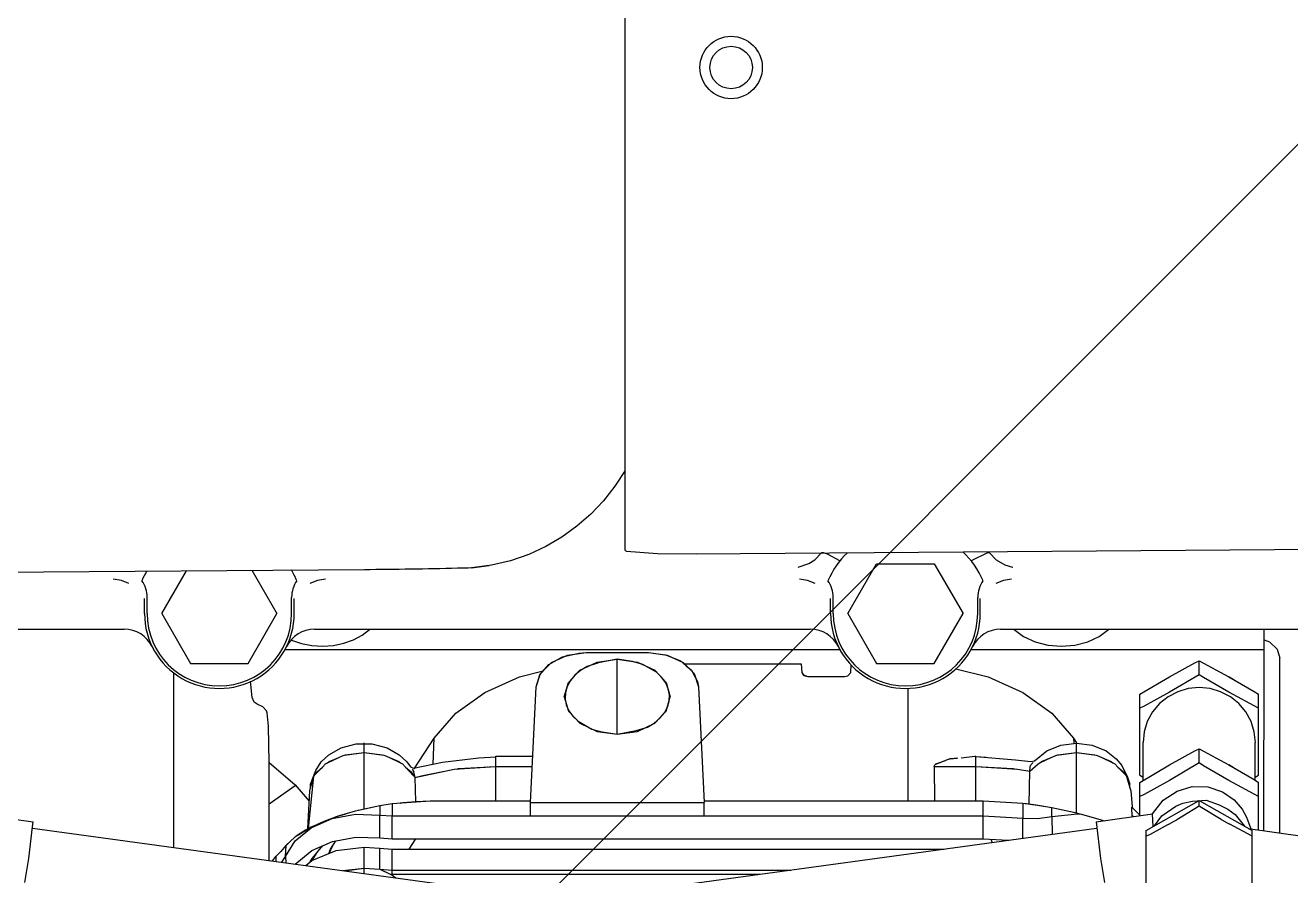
# Model space of a CAD drawing. Header units: millimetres. Extents: x 1084702 to 1166801, y 36632 to 124519.
# Drawn here: x 1102596.1 to 1102798.9, y 47502.8 to 47639.1 of the extents above; entities that cross this region are included whole.
import ezdxf

# ---------------------------------------------------------------- set-up
doc = ezdxf.new("R2010")
doc.units = ezdxf.units.MM
doc.header["$LTSCALE"] = 250
doc.layers.get('0').update_dxf_attribs({"color": 255})
doc.layers.add('%posline', color=240, linetype='Continuous')
doc.layers.add('%symbol', color=1, linetype='Continuous')
doc.styles.add('ROMANS', font='ROMANS.shx', dxfattribs={"height": 100})
doc.dimstyles.new('dott', dxfattribs={"dimscale": 100, "dimtxt": 150, "dimasz": 0.01, "dimexe": 0.5, "dimexo": 1, "dimgap": 1, "dimtad": 1, "dimdsep": 46, "dimtxsty": 'ROMANS', "dimcen": 1.5, "dimclrd": 1, "dimclre": 1, "dimclrt": 2, "dimazin": 2, "dimtfac": 1, "dimtmove": 2, "dimatfit": 3, "dimldrblk": 'DOT', "dimfxl": 1, "dimtvp": 100, "dimtolj": 1, "dimarcsym": 0})

# ---------------------------------------------------------------- blocks, each defined once
blk = doc.blocks.new('_Dot')
at = {"color": 0, "linetype": 'ByBlock', "lineweight": -2}
blk.add_line((-0.5, 0), (-1, 0), dxfattribs=at)
at = {"color": 0, "linetype": 'ByBlock', "const_width": 0.5}
blk.add_lwpolyline([(-0.25, 0, 1), (0.25, 0, 1)], format="xyb", close=True, dxfattribs=at)
blk = doc.blocks.new('GENERATOR-CENTER')
for p, q in [((-2125.56, -267.91), (-2125.56, 267.9)), ((-2125.56, -264.6), (-2127.19, -267.1)), ((-2127.19, -267.1), (-2129.02, -269.43)), ((-2127.07, -266.95), (-2127.14, -267.04)), ((-2129.02, -269.43), (-2131.05, -271.58)), ((-2125.56, -275.9), (-2125.56, -267.91)), ((-2131.05, -271.58), (-2133.28, -273.53)), ((-2133.28, -273.53), (-2135.68, -275.27)), ((-2135.68, -275.27), (-2138.26, -276.79)), ((-2125.56, -277.42), (-2125.56, -275.9)), ((-2138.26, -276.79), (-2141.01, -278.06)), ((-2125.56, -277.42), (-2125.34, -277.53)), ((-2125.34, -277.53), (-2120.39, -277.88)), ((-2120.39, -277.88), (-2114.19, -277.94)), ((-2114.19, -277.94), (-1945.65, -276.72)), ((-2095.15, -278.92), (-2094.06, -277.79)), ((-2093.74, -277.77), (-2094.06, -277.79)), ((-2093.11, -278), (-2093.74, -277.77)), ((-2067.47, -277.77), (-2070.07, -279.09)), ((-2067.15, -277.79), (-2067.47, -277.77)), ((-2067.15, -277.79), (-2066.07, -278.92)), ((-2146.97, -279.78), (-2150.16, -280.17)), ((-2150.16, -280.17), (-2147.36, -279.84)), ((-2143.91, -279.06), (-2146.97, -279.78)), ((-2141.01, -278.06), (-2143.91, -279.06)), ((-2141.14, -278.11), (-2141.2, -278.13)), ((-2097.8, -280.11), (-2096.13, -279.52)), ((-2096.13, -279.52), (-2095.15, -278.92)), ((-2091.15, -279.09), (-2093.11, -278)), ((-2089.85, -287.53), (-2085.23, -279.53)), ((-2085.23, -279.53), (-2075.99, -279.53)), ((-2075.99, -279.53), (-2071.37, -287.53)), ((-2066.07, -278.92), (-2064.69, -279.7)), ((-2064.69, -279.7), (-2063.47, -280.07)), ((-2340.27, -281.7), (-2167.36, -280.45)), ((-2199.85, -287.53), (-2195.88, -280.65)), ((-2185.38, -280.58), (-2181.37, -287.53)), ((-2063.47, -280.07), (-2063.42, -280.11)), ((-2206.31, -282.2), (-2207.61, -282.03)), ((-2205.11, -282.7), (-2206.31, -282.2)), ((-2174.9, -282.2), (-2176.11, -282.7)), ((-2173.61, -282.03), (-2174.9, -282.2)), ((-2096.31, -282.2), (-2097.61, -282.03)), ((-2095.11, -282.7), (-2096.31, -282.2)), ((-2064.9, -282.2), (-2066.11, -282.7)), ((-2063.61, -282.03), (-2064.9, -282.2)), ((-2202.61, -287.53), (-2202.61, -285.11)), ((-2202.19, -287.53), (-2202.19, -284.93)), ((-2179.03, -287.53), (-2179.03, -284.93)), ((-2178.61, -287.53), (-2178.61, -285.11)), ((-2092.61, -287.53), (-2092.61, -285.11)), ((-2092.19, -287.53), (-2092.19, -284.93)), ((-2069.03, -287.53), (-2069.03, -284.93)), ((-2068.61, -287.53), (-2068.61, -285.11)), ((-2199.85, -287.53), (-2195.23, -295.53)), ((-2185.99, -295.53), (-2181.37, -287.53)), ((-2089.85, -287.53), (-2085.23, -295.53)), ((-2075.99, -295.53), (-2071.37, -287.53)), ((-2255.61, -290.03), (-2205.86, -290.03)), ((-2175.35, -290.03), (-2095.86, -290.03)), ((-2167.71, -290.99), (-2166.54, -290.09)), ((-2065.35, -290.03), (-1995.86, -290.03)), ((-2063.18, -290.08), (-2061.67, -291.2)), ((-2049.55, -291.2), (-2048.04, -290.09)), ((-2023.11, -293.28), (-2023.11, -290.03)), ((-2179.02, -291.78), (-2177.46, -292.31)), ((-2170.65, -292.29), (-2169.1, -291.74)), ((-2169.1, -291.74), (-2167.71, -290.99)), ((-2061.67, -291.2), (-2059.84, -292.04)), ((-2059.84, -292.04), (-2057.78, -292.57)), ((-2053.44, -292.57), (-2051.38, -292.04)), ((-2051.38, -292.04), (-2049.55, -291.2)), ((-2023.11, -291.71), (-2022.23, -292.07)), ((-2022.23, -292.07), (-2021.03, -293.25)), ((-2180.11, -293.28), (-2091.1, -293.28)), ((-2177.46, -292.31), (-2175.78, -292.64)), ((-2175.78, -292.64), (-2174.05, -292.75)), ((-2174.05, -292.75), (-2172.32, -292.63)), ((-2172.32, -292.63), (-2170.65, -292.29)), ((-2135.6, -294.46), (-2132.97, -293.85)), ((-2134.81, -294.2), (-2131.81, -293.79)), ((-2132.97, -293.85), (-2131.81, -293.79)), ((-2131.81, -293.79), (-2121.81, -293.79)), ((-2131.81, -293.79), (-2121.81, -293.79)), ((-2121.81, -293.79), (-2119.07, -294.13)), ((-2121.81, -293.79), (-2118.81, -294.2)), ((-2119.07, -294.13), (-2118.12, -294.52)), ((-2070.11, -293.28), (-2023.11, -293.28)), ((-2057.78, -292.57), (-2055.61, -292.75)), ((-2055.61, -292.75), (-2053.44, -292.57)), ((-2023.17, -322.31), (-2023.11, -293.28)), ((-2021.03, -293.25), (-2020.61, -294.68)), ((-2195.23, -295.53), (-2185.99, -295.53)), ((-2139.23, -297.33), (-2137.77, -295.67)), ((-2139.12, -297.15), (-2137.37, -295.38)), ((-2137.77, -295.67), (-2135.6, -294.46)), ((-2137.37, -295.38), (-2134.81, -294.2)), ((-2132.82, -296.61), (-2130.06, -295.31)), ((-2131.62, -296.01), (-2132.71, -296.65)), ((-2131.81, -296.13), (-2131.81, -296.1)), ((-2131.81, -296.13), (-2131.81, -296.1)), ((-2129.84, -295.43), (-2131.62, -296.01)), ((-2130.06, -295.31), (-2126.81, -294.85)), ((-2126.81, -294.85), (-2129.84, -295.43)), ((-2126.81, -306.87), (-2126.81, -294.85)), ((-2126.81, -306.87), (-2126.81, -294.85)), ((-2126.81, -294.85), (-2123.56, -295.31)), ((-2124.37, -295.23), (-2126.81, -294.85)), ((-2122.73, -295.68), (-2124.37, -295.23)), ((-2123.56, -295.31), (-2120.8, -296.61)), ((-2120.54, -296.93), (-2122.73, -295.68)), ((-2121.81, -296.13), (-2121.81, -296.05)), ((-2121.81, -296.13), (-2121.81, -296.05)), ((-2118.81, -294.2), (-2116.25, -295.38)), ((-2118.12, -294.52), (-2116.68, -295.1)), ((-2116.68, -295.1), (-2115.75, -295.88)), ((-2116.25, -295.38), (-2114.5, -297.15)), ((-2116.05, -295.57), (-2097.31, -295.57)), ((-2115.75, -295.88), (-2114.89, -296.6)), ((-2097.31, -295.57), (-2097.24, -296.96)), ((-2097.31, -295.57), (-2097.24, -296.96)), ((-2089.38, -296.96), (-2089.32, -295.72)), ((-2085.23, -295.53), (-2075.99, -295.53)), ((-2038.27, -297.64), (-2034.21, -295.41)), ((-2034.21, -295.41), (-2033.52, -295.09)), ((-2033.52, -297.32), (-2033.52, -295.09)), ((-2033.52, -295.09), (-2028.77, -297.64)), ((-2020.61, -322.68), (-2020.61, -294.68)), ((-2197.89, -325.02), (-2197.89, -297.04)), ((-2148.05, -300.17), (-2142.47, -297.66)), ((-2142.47, -297.66), (-2138.7, -296.72)), ((-2139.81, -299.25), (-2139.12, -297.15)), ((-2139.81, -299.25), (-2139.23, -297.33)), ((-2134.66, -298.56), (-2132.82, -296.61)), ((-2133.62, -297.41), (-2134.34, -298.26)), ((-2132.71, -296.65), (-2133.62, -297.41)), ((-2120.8, -296.61), (-2118.96, -298.56)), ((-2119.7, -297.73), (-2120.54, -296.93)), ((-2119.05, -298.61), (-2119.7, -297.73)), ((-2114.89, -296.6), (-2114.31, -297.71)), ((-2114.5, -297.15), (-2113.81, -299.25)), ((-2114.31, -297.71), (-2113.94, -298.43)), ((-2097.24, -296.96), (-2096.93, -297.43)), ((-2097.24, -296.96), (-2097.08, -297.31)), ((-2097.08, -297.31), (-2096.24, -297.62)), ((-2096.93, -297.43), (-2096.24, -297.62)), ((-2096.24, -297.62), (-2090.38, -297.62)), ((-2090.38, -297.62), (-2089.87, -297.53)), ((-2089.87, -297.53), (-2089.38, -296.96)), ((-2072.56, -296.36), (-2067.35, -297.66)), ((-2067.35, -297.66), (-2061.77, -300.18)), ((-2043.02, -300.46), (-2038.27, -297.64)), ((-2033.52, -297.32), (-2038.27, -300.13)), ((-2032.83, -297.77), (-2033.52, -297.32)), ((-2028.77, -300.13), (-2032.83, -297.77)), ((-2028.77, -297.64), (-2024.71, -300)), ((-2027.93, -298.17), (-2028.77, -297.64)), ((-2185.34, -300.99), (-2185.61, -298.35)), ((-2152.69, -303.51), (-2148.05, -300.17)), ((-2140.72, -317.83), (-2139.81, -299.25)), ((-2135.31, -300.86), (-2134.66, -298.56)), ((-2135.13, -300.17), (-2135.18, -301.17)), ((-2134.85, -299.19), (-2135.13, -300.17)), ((-2134.34, -298.26), (-2134.85, -299.19)), ((-2118.63, -299.57), (-2119.05, -298.61)), ((-2118.96, -298.56), (-2118.31, -300.86)), ((-2118.44, -300.55), (-2118.63, -299.57)), ((-2113.94, -298.43), (-2113.81, -299.25)), ((-2113.81, -299.25), (-2112.89, -317.83)), ((-2113.81, -299.25), (-2112.89, -317.83)), ((-2080.16, -317.56), (-2080.16, -299.47)), ((-2080.16, -317.56), (-2080.16, -299.47)), ((-2061.77, -300.18), (-2057.13, -303.51)), ((-2038.27, -300.14), (-2042.33, -302.36)), ((-2036.96, -300.05), (-2038.52, -300.86)), ((-2035.28, -299.55), (-2036.96, -300.05)), ((-2033.52, -299.38), (-2035.28, -299.55)), ((-2031.76, -299.55), (-2033.52, -299.38)), ((-2030.08, -300.05), (-2031.76, -299.55)), ((-2028.52, -300.86), (-2030.08, -300.05)), ((-2024.02, -302.68), (-2028.77, -300.14)), ((-2024.71, -300), (-2024.02, -300.46)), ((-2185.01, -301.72), (-2185.34, -300.99)), ((-2184.55, -302.07), (-2185.01, -301.72)), ((-2183.64, -302.49), (-2184.55, -302.07)), ((-2135.31, -300.86), (-2134.66, -303.16)), ((-2135.18, -301.17), (-2134.99, -302.16)), ((-2134.99, -302.16), (-2134.56, -303.11)), ((-2118.96, -303.16), (-2118.31, -300.86)), ((-2118.77, -302.53), (-2118.48, -301.55)), ((-2118.48, -301.55), (-2118.44, -300.55)), ((-2043.02, -302.68), (-2043.02, -300.46)), ((-2039.88, -301.96), (-2041, -303.29)), ((-2038.52, -300.86), (-2039.88, -301.96)), ((-2027.16, -301.96), (-2028.52, -300.86)), ((-2026.04, -303.29), (-2027.16, -301.96)), ((-2024.02, -302.68), (-2024.02, -300.46)), ((-2183.05, -303.13), (-2183.64, -302.49)), ((-2182.94, -303.43), (-2183.05, -303.13)), ((-2182.72, -305.58), (-2182.94, -303.43)), ((-2156.15, -307.5), (-2152.69, -303.51)), ((-2134.66, -303.16), (-2132.82, -305.11)), ((-2134.56, -303.11), (-2133.92, -303.99)), ((-2133.92, -303.99), (-2133.08, -304.79)), ((-2120.8, -305.11), (-2118.96, -303.16)), ((-2120, -304.31), (-2119.27, -303.46)), ((-2119.27, -303.46), (-2118.77, -302.53)), ((-2057.13, -303.51), (-2053.67, -307.5)), ((-2042.33, -302.36), (-2043.02, -302.68)), ((-2043.02, -308.18), (-2043.02, -302.68)), ((-2041, -303.29), (-2041.84, -304.81)), ((-2025.21, -304.81), (-2026.04, -303.29)), ((-2024.02, -308.18), (-2024.02, -302.68)), ((-2182.61, -311.4), (-2182.72, -305.58)), ((-2133.08, -304.79), (-2130.89, -306.04)), ((-2132.82, -305.11), (-2130.06, -306.41)), ((-2130.89, -306.04), (-2129.25, -306.49)), ((-2126.81, -306.87), (-2123.78, -306.29)), ((-2123.78, -306.29), (-2121.99, -305.71)), ((-2123.56, -306.41), (-2120.8, -305.11)), ((-2121.99, -305.71), (-2120.91, -305.07)), ((-2120.91, -305.07), (-2120, -304.31)), ((-2041.84, -304.81), (-2042.35, -306.47)), ((-2024.69, -306.47), (-2025.21, -304.81)), ((-2167.42, -308.77), (-2167.42, -308.24)), ((-2167.42, -308.77), (-2167.42, -308.24)), ((-2159.39, -312.39), (-2156.15, -307.5)), ((-2156.34, -311.63), (-2156.15, -307.5)), ((-2156.34, -311.63), (-2156.15, -307.5)), ((-2130.06, -306.41), (-2126.81, -306.87)), ((-2129.25, -306.49), (-2126.81, -306.87)), ((-2126.81, -306.87), (-2123.56, -306.41)), ((-2055.72, -308.63), (-2053.2, -308.32)), ((-2053.67, -307.5), (-2053.17, -308.24)), ((-2053.67, -307.5), (-2053.63, -308.29)), ((-2053.67, -307.5), (-2053.63, -308.29)), ((-2053.2, -308.77), (-2053.2, -308.24)), ((-2053.2, -308.77), (-2053.2, -308.24)), ((-2053.2, -308.32), (-2050.68, -308.63)), ((-2043.02, -313.41), (-2043.02, -308.18)), ((-2042.35, -306.47), (-2042.52, -308.18)), ((-2042.49, -314.25), (-2042.49, -308.18)), ((-2024.52, -308.18), (-2024.69, -306.47)), ((-2024.55, -314.25), (-2024.55, -308.18)), ((-2024.02, -313.41), (-2024.02, -308.18)), ((-2174.28, -311.3), (-2173.06, -310.18)), ((-2173.06, -310.18), (-2171.1, -309.02)), ((-2171.48, -310.61), (-2170.75, -310.27)), ((-2171.1, -309.02), (-2168.7, -308.4)), ((-2170.75, -310.27), (-2170.57, -310.24)), ((-2170.57, -310.24), (-2167.42, -309.8)), ((-2170.57, -310.24), (-2170.39, -310.17)), ((-2170.39, -310.17), (-2167.42, -309.8)), ((-2168.7, -308.4), (-2166.14, -308.4)), ((-2167.42, -309.8), (-2167.42, -308.77)), ((-2167.42, -309.8), (-2167.42, -308.77)), ((-2167.42, -309.8), (-2164.26, -310.24)), ((-2167.42, -318.83), (-2167.42, -309.8)), ((-2167.42, -318.83), (-2167.42, -309.8)), ((-2167.42, -309.8), (-2164.44, -310.17)), ((-2166.14, -308.4), (-2163.73, -309.02)), ((-2164.44, -310.17), (-2164.26, -310.24)), ((-2164.26, -310.24), (-2164.08, -310.27)), ((-2164.08, -310.27), (-2163.35, -310.61)), ((-2163.73, -309.02), (-2161.77, -310.18)), ((-2161.77, -310.18), (-2160.55, -311.3)), ((-2059.91, -311.14), (-2057.94, -309.54)), ((-2057.94, -309.54), (-2055.72, -308.63)), ((-2057.27, -310.61), (-2056.53, -310.27)), ((-2056.53, -310.27), (-2056.36, -310.24)), ((-2056.36, -310.24), (-2053.2, -309.8)), ((-2056.36, -310.24), (-2056.18, -310.17)), ((-2056.18, -310.17), (-2053.2, -309.8)), ((-2053.2, -309.8), (-2053.2, -308.77)), ((-2053.2, -309.8), (-2053.2, -308.77)), ((-2053.2, -309.8), (-2050.05, -310.24)), ((-2053.2, -319.45), (-2053.2, -309.8)), ((-2053.2, -319.45), (-2053.2, -309.8)), ((-2053.2, -309.8), (-2050.23, -310.17)), ((-2050.68, -308.63), (-2048.46, -309.54)), ((-2050.23, -310.17), (-2050.05, -310.24)), ((-2050.05, -310.24), (-2049.87, -310.27)), ((-2049.87, -310.27), (-2049.14, -310.61)), ((-2048.46, -309.54), (-2046.83, -310.82)), ((-2038.27, -311.78), (-2034.21, -309.55)), ((-2034.21, -309.55), (-2033.52, -309.23)), ((-2033.52, -311.46), (-2033.52, -309.23)), ((-2033.52, -309.23), (-2028.77, -311.78)), ((-2182.61, -318.02), (-2182.61, -311.4)), ((-2182.61, -311.4), (-2178.48, -315)), ((-2175.17, -313.29), (-2174.07, -312.13)), ((-2175.15, -312.68), (-2174.28, -311.3)), ((-2174.95, -312.87), (-2174.07, -312.13)), ((-2174.07, -312.13), (-2173.57, -311.6)), ((-2173.57, -311.6), (-2173.27, -311.46)), ((-2173.27, -311.46), (-2171.48, -310.61)), ((-2173.27, -311.46), (-2173.01, -311.24)), ((-2173.01, -311.24), (-2171.48, -310.61)), ((-2163.35, -310.61), (-2161.56, -311.46)), ((-2163.35, -310.61), (-2161.82, -311.24)), ((-2161.82, -311.24), (-2161.56, -311.46)), ((-2161.56, -311.46), (-2161.26, -311.6)), ((-2161.26, -311.6), (-2160.76, -312.13)), ((-2160.76, -312.13), (-2159.46, -313.51)), ((-2160.76, -312.13), (-2159.88, -312.87)), ((-2160.55, -311.3), (-2159.94, -312.1)), ((-2159.94, -312.1), (-2159.5, -312.31)), ((-2159.5, -312.31), (-2154.81, -311.34)), ((-2154.81, -311.34), (-2148.99, -310.65)), ((-2152.98, -312.48), (-2146.31, -312.02)), ((-2152.63, -312.46), (-2152.25, -312.38)), ((-2152.25, -312.38), (-2146.31, -312.02)), ((-2148.99, -310.65), (-2146.31, -310.46)), ((-2147.6, -312.11), (-2147.58, -312.09)), ((-2147.6, -312.11), (-2147.58, -312.09)), ((-2146.31, -310.8), (-2146.31, -310.4)), ((-2146.31, -310.4), (-2140.36, -310.4)), ((-2146.31, -312.02), (-2146.31, -310.46)), ((-2146.31, -312.02), (-2146.31, -310.8)), ((-2146.31, -312.02), (-2140.44, -312.02)), ((-2146.31, -312.02), (-2140.44, -312.02)), ((-2146.31, -317.56), (-2146.31, -312.02)), ((-2146.31, -317.56), (-2146.31, -312.02)), ((-2075.99, -312.02), (-2075.9, -311.76)), ((-2075.99, -312.02), (-2075.97, -317.56)), ((-2075.99, -312.02), (-2069.31, -312.02)), ((-2075.99, -312.02), (-2069.31, -312.02)), ((-2075.99, -312.02), (-2075.97, -317.56)), ((-2075.9, -311.76), (-2075.87, -311.75)), ((-2075.83, -311.73), (-2073.58, -310.8)), ((-2075.83, -311.74), (-2075.76, -311.61)), ((-2075.76, -311.61), (-2074.18, -311.05)), ((-2073.58, -310.8), (-2073.5, -310.79)), ((-2073.45, -310.79), (-2073.42, -310.78)), ((-2073.44, -310.79), (-2072.39, -310.69)), ((-2073.42, -310.78), (-2072.22, -310.67)), ((-2071.68, -310.62), (-2069.47, -310.4)), ((-2069.47, -310.4), (-2069.31, -310.4)), ((-2069.31, -310.8), (-2069.31, -310.4)), ((-2069.31, -310.46), (-2069.31, -310.41)), ((-2069.31, -310.41), (-2067.69, -310.52)), ((-2069.31, -310.41), (-2062.97, -310.95)), ((-2069.31, -310.98), (-2069.31, -310.46)), ((-2069.31, -312.02), (-2069.31, -310.8)), ((-2069.31, -312.02), (-2069.31, -310.98)), ((-2069.31, -312.02), (-2063.37, -312.38)), ((-2069.31, -317.56), (-2069.31, -312.02)), ((-2069.31, -312.02), (-2062.64, -312.48)), ((-2069.31, -317.56), (-2069.31, -312.02)), ((-2068.48, -312.07), (-2068.48, -312.07)), ((-2068.48, -312.07), (-2068.48, -312.07)), ((-2068.19, -312.08), (-2068.19, -312.09)), ((-2068.19, -312.08), (-2068.19, -312.09)), ((-2063.37, -312.38), (-2062.83, -312.47)), ((-2062.97, -310.95), (-2060.51, -311.25)), ((-2060.68, -312.8), (-2059.36, -311.6)), ((-2060.68, -312.8), (-2060.61, -312.15)), ((-2060.61, -312.15), (-2060.54, -311.89)), ((-2060.51, -311.25), (-2059.91, -311.14)), ((-2060.51, -311.81), (-2060.44, -311.72)), ((-2060.44, -311.72), (-2060.13, -311.38)), ((-2059.36, -311.6), (-2059.07, -311.46)), ((-2059.07, -311.46), (-2057.27, -310.61)), ((-2059.07, -311.46), (-2058.8, -311.24)), ((-2058.8, -311.24), (-2057.27, -310.61)), ((-2049.14, -310.61), (-2047.34, -311.46)), ((-2049.14, -310.61), (-2047.61, -311.24)), ((-2047.61, -311.24), (-2047.34, -311.46)), ((-2047.34, -311.46), (-2047.05, -311.6)), ((-2047.05, -311.6), (-2046.54, -312.13)), ((-2046.83, -310.82), (-2045.93, -311.86)), ((-2046.54, -312.13), (-2045.45, -313.29)), ((-2046.54, -312.13), (-2045.67, -312.87)), ((-2045.93, -311.86), (-2045.01, -313.72)), ((-2043.02, -314.59), (-2038.27, -311.78)), ((-2033.52, -311.46), (-2038.27, -314.27)), ((-2032.83, -311.91), (-2033.52, -311.46)), ((-2028.77, -314.27), (-2032.83, -311.91)), ((-2028.77, -311.78), (-2024.71, -314.14)), ((-2027.93, -312.31), (-2028.77, -311.78)), ((-2176.33, -321.99), (-2175.45, -313.6)), ((-2175.99, -314.88), (-2175.15, -312.68)), ((-2175.99, -315.48), (-2175.61, -314.16)), ((-2175.99, -314.88), (-2175.61, -314.16)), ((-2175.61, -314.16), (-2175.45, -313.6)), ((-2175.45, -313.6), (-2175.17, -313.29)), ((-2175.17, -313.29), (-2174.95, -312.87)), ((-2160.25, -312.67), (-2160.17, -312.63)), ((-2160.23, -312.7), (-2160.14, -312.66)), ((-2159.88, -312.87), (-2159.46, -313.51)), ((-2159.7, -312.48), (-2159.45, -312.88)), ((-2159.46, -312.87), (-2159.25, -313.82)), ((-2159.46, -312.87), (-2159.46, -312.87)), ((-2159.46, -313.51), (-2159.38, -313.6)), ((-2159.38, -313.6), (-2159.25, -313.82)), ((-2159.25, -313.82), (-2152.98, -312.48)), ((-2159.25, -313.82), (-2158, -313.47)), ((-2159.25, -313.82), (-2159.14, -317.65)), ((-2158, -313.47), (-2154.77, -312.86)), ((-2062.64, -312.48), (-2060.68, -312.8)), ((-2060.8, -318.05), (-2060.68, -312.8)), ((-2045.67, -312.87), (-2045.45, -313.29)), ((-2045.45, -313.29), (-2045.16, -313.6)), ((-2045.16, -313.6), (-2045, -314.16)), ((-2045.01, -313.72), (-2044.63, -314.88)), ((-2045, -314.16), (-2044.63, -315.48)), ((-2045, -314.16), (-2044.63, -314.88)), ((-2043.02, -313.41), (-2042.5, -313.76)), ((-2038.27, -314.28), (-2042.33, -316.5)), ((-2024.02, -316.82), (-2028.77, -314.28)), ((-2024.71, -314.14), (-2024.02, -314.59)), ((-2024.54, -313.76), (-2024.02, -313.41)), ((-2182.61, -318.02), (-2178.43, -315.06)), ((-2178.48, -315), (-2176.2, -317.6)), ((-2176.42, -322.03), (-2176.12, -315.95)), ((-2176.12, -315.95), (-2175.99, -315.48)), ((-2175.99, -315.48), (-2175.99, -314.88)), ((-2044.63, -315.48), (-2044.63, -314.88)), ((-2044.63, -315.48), (-2044.5, -315.95)), ((-2044.5, -315.95), (-2044.29, -318.45)), ((-2043.02, -316.82), (-2043.02, -314.59)), ((-2039.29, -317.45), (-2037.04, -315.98)), ((-2037.04, -315.98), (-2034.64, -315.26)), ((-2034.64, -315.26), (-2032.13, -315.3)), ((-2032.13, -315.3), (-2029.76, -316.1)), ((-2029.76, -316.1), (-2027.9, -317.36)), ((-2024.02, -316.82), (-2024.02, -314.59)), ((-2182.61, -327.11), (-2182.61, -318.02)), ((-2168.28, -319.02), (-2164.87, -318.3)), ((-2168.1, -318.97), (-2164.87, -318.3)), ((-2164.87, -318.3), (-2162.9, -317.99)), ((-2164.87, -318.3), (-2162.9, -317.99)), ((-2164.87, -318.3), (-2164.86, -319.81)), ((-2164.87, -318.3), (-2164.86, -319.81)), ((-2162.9, -317.99), (-2156.78, -317.56)), ((-2162.9, -317.99), (-2162.18, -317.89)), ((-2162.9, -317.99), (-2162.9, -319.95)), ((-2162.9, -317.99), (-2162.9, -319.95)), ((-2162.18, -317.89), (-2156.78, -317.56)), ((-2162.18, -317.89), (-2161.12, -317.83)), ((-2161.64, -317.9), (-2161.12, -317.83)), ((-2161.18, -317.83), (-2161.04, -317.81)), ((-2161.12, -317.83), (-2159.17, -317.65)), ((-2161.04, -317.81), (-2159.19, -317.65)), ((-2159.19, -317.65), (-2159.14, -317.65)), ((-2159.17, -316.8), (-2159.14, -317.65)), ((-2159.17, -317.65), (-2159.14, -317.65)), ((-2159.14, -317.65), (-2156.79, -317.56)), ((-2159.14, -317.65), (-2156.79, -317.56)), ((-2156.79, -317.56), (-2156.78, -317.56)), ((-2156.79, -317.56), (-2156.78, -317.56)), ((-2156.78, -317.56), (-2140.71, -317.56)), ((-2156.78, -317.56), (-2140.71, -317.56)), ((-2140.72, -317.83), (-2112.89, -317.83)), ((-2140.72, -317.83), (-2112.89, -317.83)), ((-2140.72, -319.95), (-2140.72, -317.83)), ((-2140.72, -319.95), (-2140.72, -317.83)), ((-2112.91, -317.56), (-2068.13, -317.56)), ((-2112.91, -317.56), (-2068.13, -317.56)), ((-2112.89, -319.95), (-2112.89, -317.83)), ((-2112.89, -319.95), (-2112.89, -317.83)), ((-2068.13, -317.56), (-2061.79, -317.92)), ((-2068.13, -319.95), (-2068.13, -317.56)), ((-2068.13, -319.95), (-2068.13, -317.56)), ((-2068.13, -317.56), (-2061.79, -317.92)), ((-2061.79, -317.92), (-2061.77, -320.31)), ((-2061.79, -317.92), (-2061.2, -317.99)), ((-2061.79, -317.92), (-2059.43, -318.25)), ((-2061.79, -317.92), (-2061.77, -320.31)), ((-2061.2, -317.99), (-2059.65, -318.2)), ((-2059.65, -318.2), (-2057.13, -318.62)), ((-2059.43, -318.25), (-2057.13, -318.62)), ((-2044.29, -318.45), (-2044.21, -318.67)), ((-2042.33, -316.5), (-2043.02, -316.82)), ((-2043.02, -319.89), (-2043.02, -316.82)), ((-2042.02, -322.3), (-2033.52, -317.5)), ((-2041.02, -319.6), (-2039.29, -317.45)), ((-2039.5, -319.94), (-2037.28, -318.39)), ((-2037.28, -318.39), (-2036.13, -317.9)), ((-2033.52, -318.38), (-2037.13, -320.58)), ((-2036.13, -317.9), (-2034.6, -317.58)), ((-2034.6, -317.58), (-2032.39, -317.45)), ((-2033.52, -317.5), (-2025.02, -322.3)), ((-2033.52, -318.38), (-2033.52, -317.5)), ((-2033.12, -318.67), (-2033.52, -318.38)), ((-2032.39, -317.45), (-2030.31, -318.17)), ((-2030.31, -318.17), (-2028.92, -318.89)), ((-2027.9, -317.36), (-2026.64, -318.86)), ((-2024.02, -322.18), (-2024.02, -316.82)), ((-2229.15, -319.66), (-2220.48, -320.92)), ((-2175.87, -321.85), (-2172.55, -320.38)), ((-2175.87, -321.85), (-2172.55, -320.38)), ((-2174.62, -321.17), (-2173.1, -320.53)), ((-2173.79, -320.78), (-2172.94, -320.47)), ((-2173.06, -320.51), (-2172.55, -320.29)), ((-2172.55, -320.38), (-2168.77, -319.68)), ((-2172.55, -320.38), (-2168.77, -319.68)), ((-2172.55, -320.29), (-2172.04, -320.14)), ((-2172.19, -320.19), (-2171.55, -319.96)), ((-2171.99, -320.12), (-2170.32, -319.6)), ((-2171.55, -319.96), (-2169.86, -319.47)), ((-2170.24, -319.58), (-2168.76, -319.13)), ((-2168.77, -319.68), (-2164.86, -319.81)), ((-2168.77, -319.68), (-2164.86, -319.81)), ((-2168.76, -319.13), (-2168.31, -319.03)), ((-2168.43, -319.06), (-2168.1, -318.97)), ((-2164.89, -323.47), (-2164.86, -319.81)), ((-2164.89, -323.47), (-2164.86, -319.81)), ((-2164.86, -319.81), (-2162.9, -319.95)), ((-2164.86, -319.81), (-2162.9, -319.95)), ((-2162.9, -323.61), (-2162.9, -319.95)), ((-2162.9, -319.95), (-2140.72, -319.95)), ((-2162.9, -323.61), (-2162.9, -319.95)), ((-2162.9, -319.95), (-2140.72, -319.95)), ((-2140.72, -319.95), (-2112.89, -319.95)), ((-2140.72, -319.95), (-2112.89, -319.95)), ((-2112.89, -319.95), (-2068.13, -319.95)), ((-2112.89, -319.95), (-2068.13, -319.95)), ((-2068.13, -323.61), (-2068.13, -319.95)), ((-2068.13, -319.95), (-2061.77, -320.31)), ((-2068.13, -323.61), (-2068.13, -319.95)), ((-2068.13, -319.95), (-2061.77, -320.31)), ((-2061.8, -323.53), (-2061.77, -320.31)), ((-2061.77, -320.31), (-2059.44, -320.38)), ((-2061.77, -320.31), (-2059.44, -320.38)), ((-2059.44, -320.38), (-2057.15, -320.07)), ((-2059.44, -320.38), (-2057.15, -320.07)), ((-2057.15, -320.07), (-2057.13, -318.62)), ((-2057.15, -320.07), (-2057.13, -318.62)), ((-2057.15, -320.07), (-2053.02, -319.63)), ((-2057.15, -320.07), (-2053.02, -319.63)), ((-2057.15, -320.07), (-2057.11, -322.88)), ((-2057.13, -318.62), (-2053.42, -319.4)), ((-2057.13, -318.62), (-2053.42, -319.4)), ((-2053.42, -319.4), (-2053.13, -319.47)), ((-2053.36, -319.41), (-2053.02, -319.49)), ((-2053.02, -319.49), (-2052.4, -319.65)), ((-2053.02, -319.63), (-2052.4, -319.65)), ((-2053.02, -319.63), (-2052.4, -319.65)), ((-2052.41, -319.65), (-2052.4, -319.65)), ((-2052.4, -319.65), (-2049.37, -320.53)), ((-2052.4, -319.65), (-2049.26, -320.57)), ((-2050.06, -320.92), (-2041.02, -319.6)), ((-2049.37, -320.53), (-2049.16, -320.61)), ((-2044.37, -318.55), (-2044.3, -320.08)), ((-2044.31, -319.81), (-2044.04, -320.04)), ((-2044.21, -318.67), (-2043.02, -319.83)), ((-2041.02, -319.61), (-2041.02, -319.6)), ((-2040.89, -321.66), (-2041.02, -319.61)), ((-2040.69, -321.55), (-2039.5, -319.94)), ((-2029.98, -320.54), (-2033.12, -318.67)), ((-2028.92, -318.89), (-2027.75, -319.74)), ((-2027.75, -319.74), (-2026.25, -321.61)), ((-2026.64, -318.86), (-2025.91, -320.18)), ((-2025.91, -320.18), (-2025.23, -322.01)), ((-2221.18, -326.79), (-2220.54, -321.7)), ((-2220.56, -321.91), (-2138.89, -333.11)), ((-2220.54, -321.7), (-2220.48, -320.92)), ((-2178.43, -323.94), (-2175.87, -321.85)), ((-2178.43, -323.94), (-2175.87, -321.85)), ((-2178.16, -323.09), (-2176.37, -322.01)), ((-2178.13, -323.05), (-2176.78, -322.2)), ((-2176.78, -322.2), (-2176.28, -321.96)), ((-2176.34, -321.99), (-2175.87, -321.71)), ((-2175.87, -321.71), (-2174.67, -321.2)), ((-2174.78, -321.25), (-2173.79, -320.78)), ((-2131.65, -333.11), (-2049.98, -321.91)), ((-2050.06, -320.92), (-2049.36, -326.79)), ((-2049.23, -320.58), (-2048.74, -320.73)), ((-2042.02, -323.18), (-2042.02, -322.3)), ((-2038.48, -321.34), (-2041.4, -322.92)), ((-2038.48, -321.34), (-2037.81, -320.96)), ((-2037.81, -320.96), (-2037.73, -320.92)), ((-2037.73, -320.92), (-2037.13, -320.58)), ((-2029.98, -320.54), (-2029.31, -320.92)), ((-2029.31, -320.92), (-2029.24, -320.96)), ((-2029.24, -320.96), (-2028.63, -321.3)), ((-2025.02, -323.18), (-2028.63, -321.3)), ((-2025.65, -321.95), (-2016.98, -323.2)), ((-2025.02, -323.18), (-2025.02, -322.3)), ((-2179.99, -326.48), (-2178.43, -323.94)), ((-2179.99, -326.48), (-2178.43, -323.94)), ((-2179.9, -324.69), (-2179.44, -324.24)), ((-2179.9, -324.69), (-2179.82, -324.59)), ((-2179.82, -324.59), (-2179.31, -324.12)), ((-2179.36, -324.17), (-2178.4, -323.23)), ((-2178.4, -323.23), (-2178.19, -323.11)), ((-2178.21, -323.12), (-2178.13, -323.05)), ((-2175.76, -325.48), (-2172.48, -324.03)), ((-2172.8, -325.28), (-2171.91, -323.93)), ((-2172.48, -324.03), (-2168.75, -323.34)), ((-2168.75, -323.34), (-2164.89, -323.47)), ((-2164.89, -323.47), (-2162.9, -323.61)), ((-2162.9, -323.61), (-2068.13, -323.61)), ((-2160.17, -325.26), (-2159.09, -323.61)), ((-2160.17, -325.26), (-2159.09, -323.61)), ((-2068.13, -323.61), (-2064.08, -323.84)), ((-2066.91, -323.68), (-2066.73, -324.2)), ((-2041.4, -322.92), (-2042.02, -323.18)), ((-2042.02, -327.42), (-2042.02, -323.18)), ((-2025.02, -327.42), (-2025.02, -323.18)), ((-2182.1, -327.18), (-2181.48, -326.42)), ((-2181.51, -327.26), (-2181.48, -326.42)), ((-2181.48, -326.42), (-2180.66, -325.57)), ((-2180.72, -325.64), (-2179.9, -324.69)), ((-2180.6, -327.39), (-2179.99, -326.48)), ((-2179.99, -326.48), (-2179.9, -324.69)), ((-2179.99, -326.48), (-2179.9, -324.69)), ((-2179.99, -326.48), (-2179.94, -327.48)), ((-2178.45, -327.68), (-2175.76, -325.48)), ((-2175.9, -327.02), (-2174.08, -324.74)), ((-2175.77, -327.09), (-2171.86, -325.49)), ((-2175.75, -327.08), (-2175.06, -325.96)), ((-2174.43, -325.18), (-2173.99, -324.7)), ((-2173.07, -325.98), (-2172.8, -325.28)), ((-2173.01, -325.96), (-2172.43, -324.71)), ((-2171.86, -325.49), (-2167.42, -324.94)), ((-2167.42, -328.31), (-2167.42, -324.94)), ((-2167.42, -324.94), (-2164.86, -325.12)), ((-2167.42, -328.31), (-2167.42, -324.94)), ((-2164.89, -328.49), (-2164.86, -325.12)), ((-2164.89, -328.49), (-2164.86, -325.12)), ((-2164.86, -325.12), (-2162.9, -325.26)), ((-2164.86, -325.12), (-2162.9, -325.26)), ((-2162.9, -328.63), (-2162.9, -325.26)), ((-2162.9, -328.63), (-2162.9, -325.26)), ((-2162.9, -325.26), (-2074.4, -325.26)), ((-2221.82, -330.63), (-2221.18, -326.79)), ((-2176.75, -327.91), (-2175.77, -327.09)), ((-2176.11, -327.37), (-2175.9, -327.02)), ((-2170.8, -328.73), (-2167.42, -328.31)), ((-2170.48, -328.77), (-2167.42, -328.31)), ((-2167.42, -328.31), (-2164.89, -328.49)), ((-2167.42, -329.2), (-2167.42, -328.31)), ((-2164.89, -328.49), (-2164.88, -328.49)), ((-2164.89, -328.49), (-2162.9, -328.63)), ((-2164.89, -328.49), (-2162.9, -328.63)), ((-2164.88, -328.49), (-2163.2, -329.31)), ((-2164.88, -328.49), (-2163.2, -329.31)), ((-2162.9, -329.31), (-2162.9, -328.63)), ((-2162.9, -329.31), (-2162.9, -328.63)), ((-2162.9, -328.63), (-2098.98, -328.63)), ((-2049.36, -326.79), (-2048.72, -330.63)), ((-2042.02, -328.14), (-2042.02, -327.42)), ((-2042.02, -328.94), (-2042.02, -328.14)), ((-2025.02, -328.14), (-2025.02, -327.42)), ((-2025.02, -328.94), (-2025.02, -328.14)), ((-2163.2, -329.31), (-2162.9, -329.31)), ((-2163.2, -329.31), (-2162.9, -329.31)), ((-2163.2, -329.31), (-2163.03, -329.39)), ((-2163.03, -329.39), (-2162.9, -329.46)), ((-2162.91, -329.45), (-2162.9, -329.46)), ((-2162.9, -329.31), (-2103.95, -329.31)), ((-2162.9, -329.46), (-2162.9, -329.31)), ((-2162.9, -329.46), (-2162.9, -329.31)), ((-2162.9, -329.46), (-2162.34, -329.89)), ((-2042.02, -332.78), (-2042.02, -328.94)), ((-2025.02, -332.78), (-2025.02, -328.94))]:
    blk.add_line(p, q)
for radius in [5, 3.4]:
    blk.add_circle((-2108.56, -200), radius)
for centre, radius, start, end in [((-2080.61, -287.53), 13.5, 133.6661, 157.0497), ((-2080.61, -287.53), 13.5, 22.95, 47.166), ((-2190.61, -287.53), 13.5, 149.6202, 157.0499), ((-2190.61, -287.53), 13.5, 22.9499, 31.2118), ((-2172.41, 538.7), 819.16, 270.35307, 271.39706), ((-2151.94, -250.58), 29.64, 269.026, 273.4282), ((-2206.79, -284.93), 4.6, 359.953, 35.3544), ((-2174.43, -284.93), 4.6, 144.6461, 180.0413), ((-2096.79, -284.93), 4.6, 359.9529, 35.3545), ((-2064.43, -284.93), 4.6, 144.6462, 180.0414), ((-2190.61, -287.53), 12, 179.9996, 0.0004), ((-2190.61, -287.53), 11.58, 180.0085, 359.9915), ((-2080.61, -287.53), 12, 179.9996, 0.0004), ((-2080.61, -287.53), 11.58, 180.0085, 359.9915), ((-2205.86, -295.03), 5, 26.179, 90), ((-2205.86, -295.03), 5, 26.1806, 89.9976), ((-2175.35, -295.03), 5, 89.9997, 153.8214), ((-2175.35, -295.03), 5, 90.0024, 153.8194), ((-2095.86, -295.03), 5, 26.179, 90), ((-2095.86, -295.03), 5, 26.1806, 89.9976), ((-2065.35, -295.03), 5, 89.9997, 153.8214), ((-2065.35, -295.03), 5, 90.0024, 153.8194), ((-2190.61, -287.53), 12, 206.179, 209.0971), ((-2080.61, -287.53), 12, 206.179, 209.0971)]:
    blk.add_arc(centre, radius, start, end)
blk = doc.blocks.new('BL_1-deck_B4_2')
blk.add_blockref('GENERATOR-CENTER', (87054.78, 16083.83))

msp = doc.modelspace()

# ---------------------------------------------------------------- hatches: boundary and pattern name
at = {"layer": '%symbol', "true_color": 0x939598}
h = msp.add_hatch(dxfattribs=at)
h.set_pattern_fill('ANSI31', color=252, scale=100)
h.paths.add_polyline_path([(1097892.6, 52632.31), (1097892.6, 43032.31), (1109392.6, 43032.31), (1109392.6, 52632.31)])

# ---------------------------------------------------------------- block references
msp.add_blockref('BL_1-deck_B4_2', (1017763.01, 31748.48))

# ---------------------------------------------------------------- leaders
at = {"layer": '%posline', "linetype": 'ByBlock'}
msp.add_leader([(1105977.01, 46518.41), (1099711.3, 53457.36)], dimstyle='dott', override={"dimasz": 2, "dimgap": 1, "dimtad": 0, "dimclrd": 256}, dxfattribs=at)

doc.saveas('drawing.dxf')
